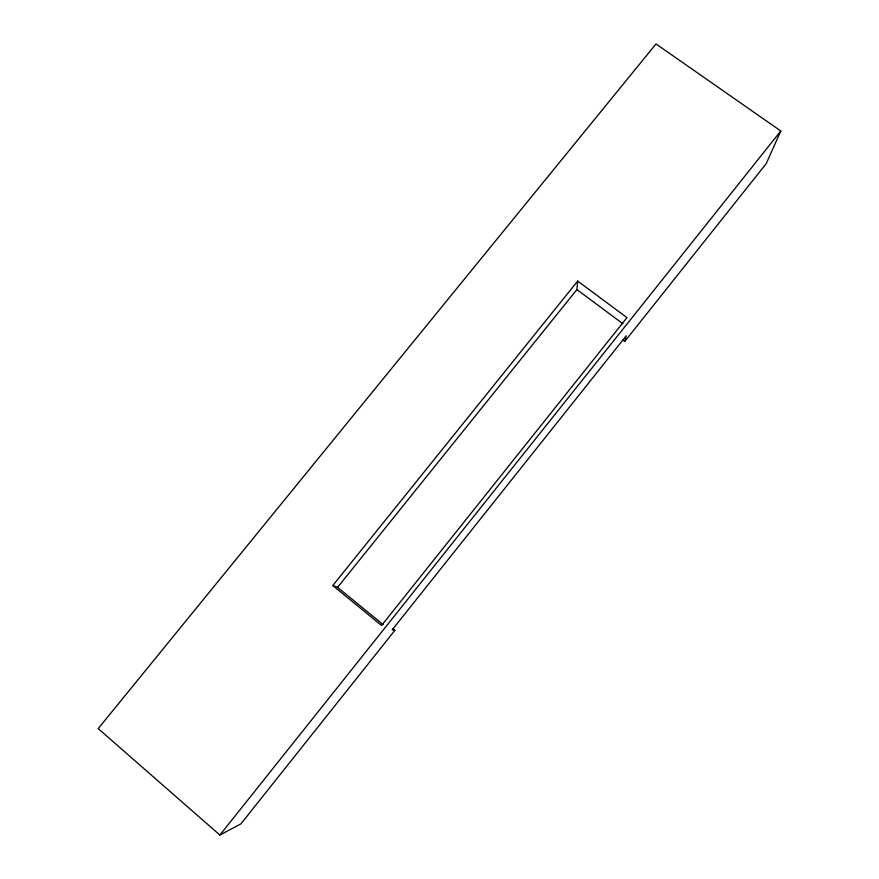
<?xml version="1.0" encoding="UTF-8"?>
<svg xmlns="http://www.w3.org/2000/svg" width="879" height="879" viewBox="0 0 879 879"><rect width="100%" height="100%" fill="white"/><g stroke="black" fill="none" stroke-linecap="round" stroke-linejoin="round"><path stroke-width="1.32" d="M332.789 585.535L337.591 587.326L576.899 289.576L577.679 281.06L626.969 317.638L381.552 625.496L332.789 585.535L577.679 281.06M624.76 341.437L626.167 335.866L392.232 629.793L394.858 630.386L240.879 823.909L219.882 835.05L98.195 728.603L656.009 43.95L780.805 130.982L766.224 163.637L624.76 341.437L622.662 339.876M219.882 835.05L780.805 130.982M576.899 289.576L622.892 323.769M392.781 628.683L394.858 630.386M337.591 587.326L383.156 624.639"/></g></svg>
